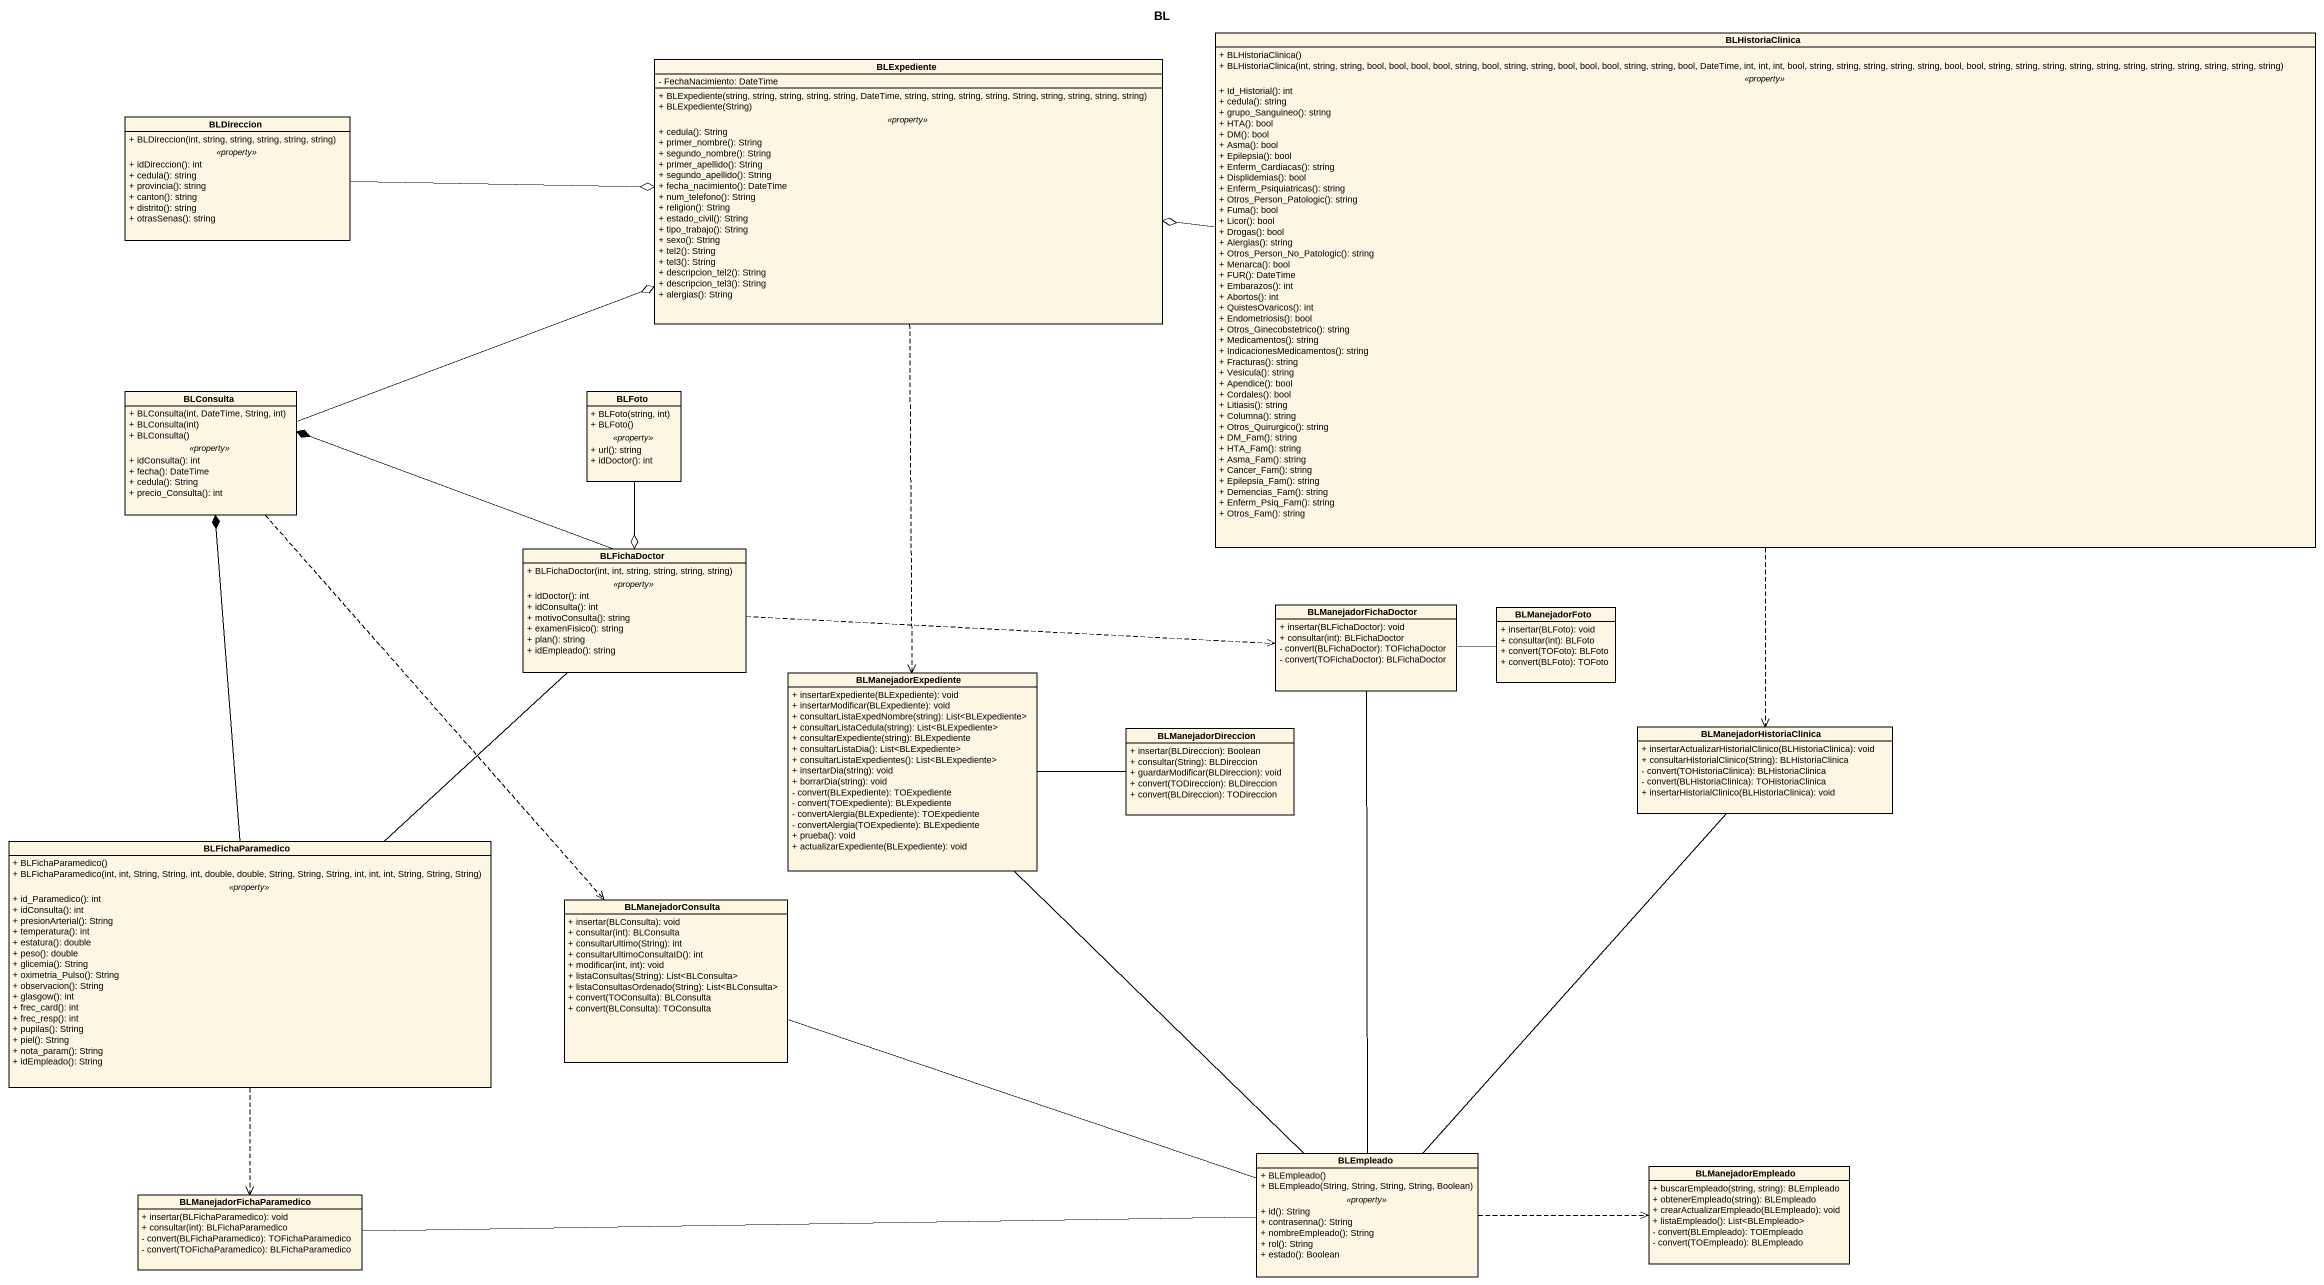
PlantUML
@startuml
title BL
hide circle
hide empty members
skinparam classAttributeIconSize 0
class BLHistoriaClinica {
  + BLHistoriaClinica()
  + BLHistoriaClinica(int, string, string, bool, bool, bool, bool, string, bool, string, string, bool, bool, bool, string, string, bool, DateTime, int, int, int, bool, string, string, string, string, string, bool, bool, string, string, string, string, string, string, string, string, string, string, string)
  .. <<property>> ..
  + Id_Historial(): int
  + cedula(): string
  + grupo_Sanguineo(): string
  + HTA(): bool
  + DM(): bool
  + Asma(): bool
  + Epilepsia(): bool
  + Enferm_Cardiacas(): string
  + Displidemias(): bool
  + Enferm_Psiquiatricas(): string
  + Otros_Person_Patologic(): string
  + Fuma(): bool
  + Licor(): bool
  + Drogas(): bool
  + Alergias(): string
  + Otros_Person_No_Patologic(): string
  + Menarca(): bool
  + FUR(): DateTime
  + Embarazos(): int
  + Abortos(): int
  + QuistesOvaricos(): int
  + Endometriosis(): bool
  + Otros_Ginecobstetrico(): string
  + Medicamentos(): string
  + IndicacionesMedicamentos(): string
  + Fracturas(): string
  + Vesicula(): string
  + Apendice(): bool
  + Cordales(): bool
  + Litiasis(): string
  + Columna(): string
  + Otros_Quirurgico(): string
  + DM_Fam(): string
  + HTA_Fam(): string
  + Asma_Fam(): string
  + Cancer_Fam(): string
  + Epilepsia_Fam(): string
  + Demencias_Fam(): string
  + Enferm_Psiq_Fam(): string
  + Otros_Fam(): string
}
class BLExpediente {
  - FechaNacimiento: DateTime
  --
  + BLExpediente(string, string, string, string, string, DateTime, string, string, string, string, String, string, string, string, string)
  + BLExpediente(String)
  .. <<property>> ..
  + cedula(): String
  + primer_nombre(): String
  + segundo_nombre(): String
  + primer_apellido(): String
  + segundo_apellido(): String
  + fecha_nacimiento(): DateTime
  + num_telefono(): String
  + religion(): String
  + estado_civil(): String
  + tipo_trabajo(): String
  + sexo(): String
  + tel2(): String
  + tel3(): String
  + descripcion_tel2(): String
  + descripcion_tel3(): String
  + alergias(): String
}
class BLDireccion {
  + BLDireccion(int, string, string, string, string, string)
  .. <<property>> ..
  + idDireccion(): int
  + cedula(): string
  + provincia(): string
  + canton(): string
  + distrito(): string
  + otrasSenas(): string
}
class BLConsulta {
  + BLConsulta(int, DateTime, String, int)
  + BLConsulta(int)
  + BLConsulta()
  .. <<property>> ..
  + idConsulta(): int
  + fecha(): DateTime
  + cedula(): String
  + precio_Consulta(): int
}
class BLFoto {
  + BLFoto(string, int)
  + BLFoto()
  .. <<property>> ..
  + url(): string
  + idDoctor(): int
}
class BLFichaDoctor {
  + BLFichaDoctor(int, int, string, string, string, string)
  .. <<property>> ..
  + idDoctor(): int
  + idConsulta(): int
  + motivoConsulta(): string
  + examenFisico(): string
  + plan(): string
  + idEmpleado(): string
}
class BLManejadorFichaDoctor {
  + insertar(BLFichaDoctor): void
  + consultar(int): BLFichaDoctor
  - convert(BLFichaDoctor): TOFichaDoctor
  - convert(TOFichaDoctor): BLFichaDoctor
}
class BLManejadorFoto {
  + insertar(BLFoto): void
  + consultar(int): BLFoto
  + convert(TOFoto): BLFoto
  + convert(BLFoto): TOFoto
}
class BLManejadorExpediente {
  + insertarExpediente(BLExpediente): void
  + insertarModificar(BLExpediente): void
  + consultarListaExpedNombre(string): List<BLExpediente>
  + consultarListaCedula(string): List<BLExpediente>
  + consultarExpediente(string): BLExpediente
  + consultarListaDia(): List<BLExpediente>
  + consultarListaExpedientes(): List<BLExpediente>
  + insertarDia(string): void
  + borrarDia(string): void
  - convert(BLExpediente): TOExpediente
  - convert(TOExpediente): BLExpediente
  - convertAlergia(BLExpediente): TOExpediente
  - convertAlergia(TOExpediente): BLExpediente
  + prueba(): void
  + actualizarExpediente(BLExpediente): void
}
class BLManejadorDireccion {
  + insertar(BLDireccion): Boolean
  + consultar(String): BLDireccion
  + guardarModificar(BLDireccion): void
  + convert(TODireccion): BLDireccion
  + convert(BLDireccion): TODireccion
}
class BLManejadorHistoriaClinica {
  + insertarActualizarHistorialClinico(BLHistoriaClinica): void
  + consultarHistorialClinico(String): BLHistoriaClinica
  - convert(TOHistoriaClinica): BLHistoriaClinica
  - convert(BLHistoriaClinica): TOHistoriaClinica
  + insertarHistorialClinico(BLHistoriaClinica): void
}
class BLFichaParamedico {
  + BLFichaParamedico()
  + BLFichaParamedico(int, int, String, String, int, double, double, String, String, String, int, int, int, String, String, String)
  .. <<property>> ..
  + id_Paramedico(): int
  + idConsulta(): int
  + presionArterial(): String
  + temperatura(): int
  + estatura(): double
  + peso(): double
  + glicemia(): String
  + oximetria_Pulso(): String
  + observacion(): String
  + glasgow(): int
  + frec_card(): int
  + frec_resp(): int
  + pupilas(): String
  + piel(): String
  + nota_param(): String
  + idEmpleado(): String
}
class BLManejadorConsulta {
  + insertar(BLConsulta): void
  + consultar(int): BLConsulta
  + consultarUltimo(String): int
  + consultarUltimoConsultaID(): int
  + modificar(int, int): void
  + listaConsultas(String): List<BLConsulta>
  + listaConsultasOrdenado(String): List<BLConsulta>
  + convert(TOConsulta): BLConsulta
  + convert(BLConsulta): TOConsulta
}
class BLEmpleado {
  + BLEmpleado()
  + BLEmpleado(String, String, String, String, Boolean)
  .. <<property>> ..
  + id(): String
  + contrasenna(): String
  + nombreEmpleado(): String
  + rol(): String
  + estado(): Boolean
}
class BLManejadorEmpleado {
  + buscarEmpleado(string, string): BLEmpleado
  + obtenerEmpleado(string): BLEmpleado
  + crearActualizarEmpleado(BLEmpleado): void
  + listaEmpleado(): List<BLEmpleado>
  - convert(BLEmpleado): TOEmpleado
  - convert(TOEmpleado): BLEmpleado
}
class BLManejadorFichaParamedico {
  + insertar(BLFichaParamedico): void
  + consultar(int): BLFichaParamedico
  - convert(BLFichaParamedico): TOFichaParamedico
  - convert(TOFichaParamedico): BLFichaParamedico
}
BLHistoriaClinica -left-o BLExpediente
BLHistoriaClinica ..> BLManejadorHistoriaClinica
BLExpediente ..> BLManejadorExpediente
BLDireccion -right-o BLExpediente
BLConsulta -right-o BLExpediente
BLConsulta ..> BLManejadorConsulta
BLFoto --o BLFichaDoctor
BLFichaDoctor -left-* BLConsulta
BLFichaDoctor .right.> BLManejadorFichaDoctor
BLManejadorFichaDoctor -right- BLManejadorFoto
BLManejadorFichaDoctor -- BLEmpleado
BLManejadorDireccion -left- BLManejadorExpediente
BLManejadorHistoriaClinica -- BLEmpleado
BLFichaParamedico -up-* BLConsulta
BLFichaParamedico -up- BLFichaDoctor
BLFichaParamedico ..> BLManejadorFichaParamedico
BLManejadorConsulta -right- BLEmpleado
BLEmpleado -up- BLManejadorExpediente
BLEmpleado .right.> BLManejadorEmpleado
BLManejadorFichaParamedico -right- BLEmpleado
@enduml
